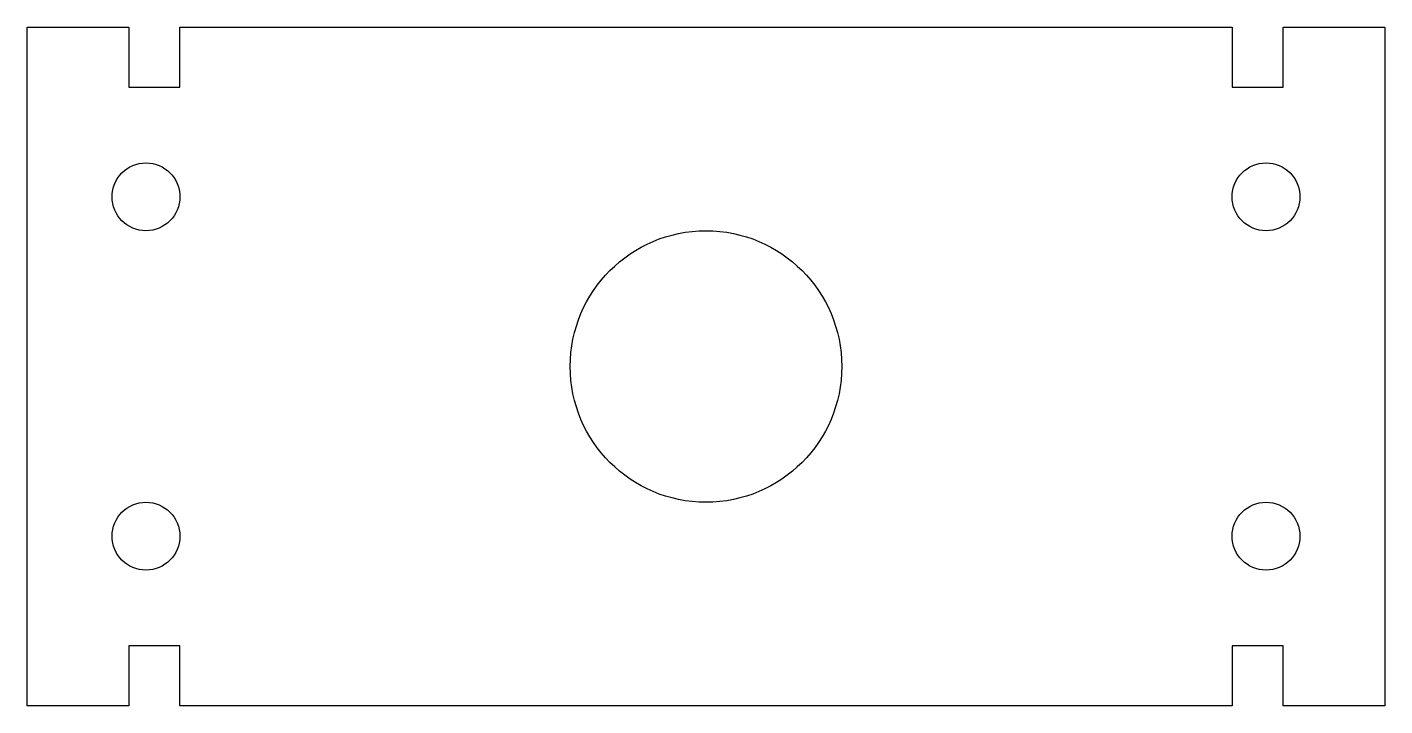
# Model space of a CAD drawing. Header units: centimetres. Extents: x -2 to 6, y -1 to 3.
import ezdxf

# ---------------------------------------------------------------- set-up
doc = ezdxf.new("R2010")
doc.units = ezdxf.units.CM
doc.layers.get('0').update_dxf_attribs({"linetype": 'CONTINUOUS'})

msp = doc.modelspace()

# ---------------------------------------------------------------- linework, layer by layer
msp.add_lwpolyline([(-1.1, -1), (-1.1, -0.646), (-1.4, -0.646), (-1.4, -1), (-2, -1), (-2, 3), (-1.4, 3), (-1.4, 2.646), (-1.1, 2.646), (-1.1, 3), (5.1, 3), (5.1, 2.646), (5.4, 2.646), (5.4, 3), (6, 3), (6, -1), (5.4, -1), (5.4, -0.646), (5.1, -0.646), (5.1, -1)], close=True)
for centre, radius in [((-1.3, 2), 0.2), ((5.3, 2), 0.2), ((2, 1), 0.8), ((-1.3, 0), 0.2), ((5.3, 0), 0.2)]:
    msp.add_circle(centre, radius)

doc.saveas('drawing.dxf')
